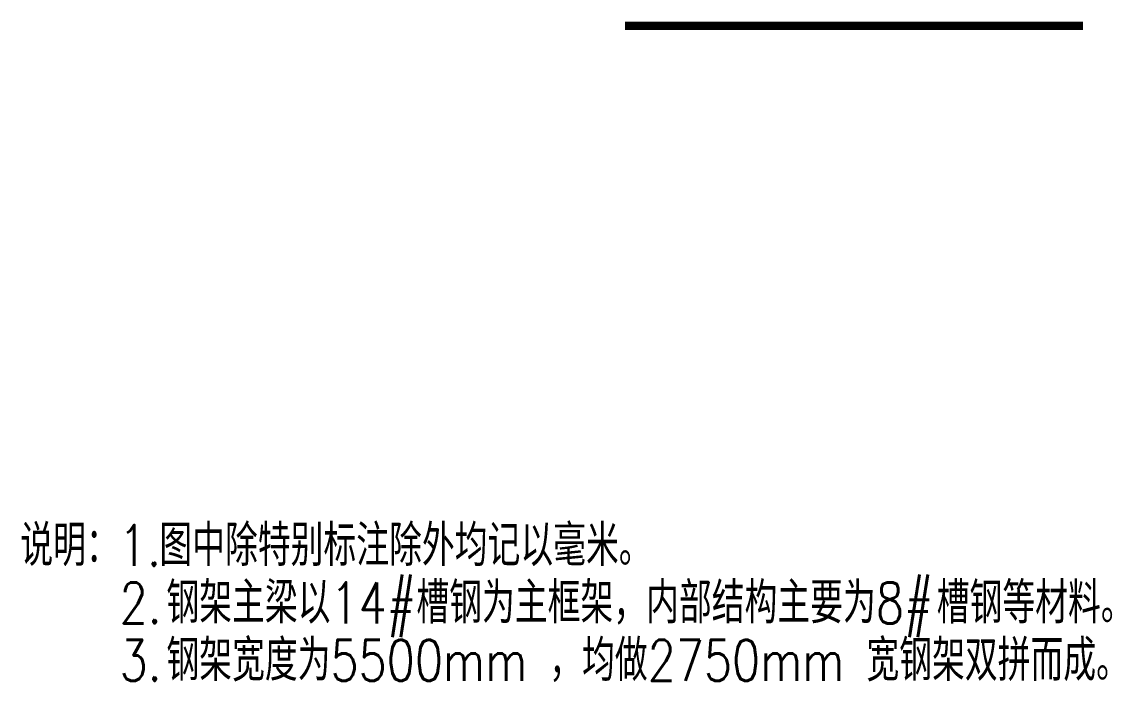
# Model space of a CAD drawing. Header units: millimetres. Extents: x -1471591 to 944464, y -468930 to 547002.
# Drawn here: x -955935 to -928021, y 30940 to 47835 of the extents above; entities that cross this region are included whole.
import ezdxf

# ---------------------------------------------------------------- set-up
doc = ezdxf.new("R2010")
doc.units = ezdxf.units.MM
doc.header["$LTSCALE"] = 10
doc.layers.add('DIM_SYMB', color=3, linetype='Continuous')
doc.layers.add('W-STEEL_FRAME钢架', color=3, linetype='Continuous')
doc.styles.get("Standard").update_dxf_attribs({"font": 'simplex.shx', "width": 0.8, "bigfont": 'hztxt.shx'})

msp = doc.modelspace()

# ---------------------------------------------------------------- linework, layer by layer
at = {"layer": 'DIM_SYMB', "const_width": 210}
msp.add_lwpolyline([(-940496.6, 47729.9), (-928766.4, 47729.9)], dxfattribs=at)

# ---------------------------------------------------------------- texts
at = {"layer": 'W-STEEL_FRAME钢架', "color": 0, "width": 0.8}
for s, p in [('说明：', (-955972.7, 33914.5)), ('1.', (-953452.7, 33914.5)), ('图中除特别标注除外均记以毫米。', (-952412.7, 33914.5)), ('钢架主梁以', (-952232.9, 32444.5)), ('14#', (-948032.9, 32444.5)), ('槽钢为主框架，内部结构主要为', (-945832.9, 32444.5)), ('8#', (-934072.9, 32444.5)), ('槽钢等材料。', (-932512.9, 32444.5)), ('2.', (-953432.9, 32444.5)), ('钢架宽度为', (-952232.9, 30974.5)), ('，均做', (-942432.9, 30974.5)), ('宽钢架双拼而成。', (-934312.9, 30974.5)), ('3.', (-953432.9, 30974.5)), ('5500mm', (-948032.9, 30974.5)), ('2750mm', (-939912.9, 30974.5))]:
    msp.add_text(s, height=1050, dxfattribs=at).set_placement(p)

doc.saveas('drawing.dxf')
